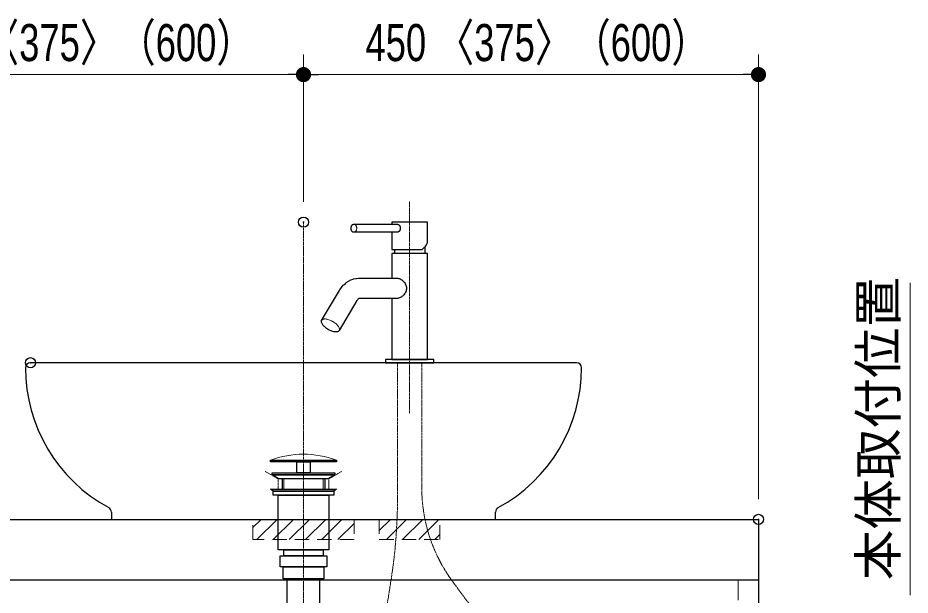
# Model space of a CAD drawing. Units: millimetres, scale not verified. Extents: x -6062 to 6062, y -3045 to 3045.
# Drawn here: x -5150 to -4268, y -1405 to -834 of the extents above; entities that cross this region are included whole.
import ezdxf
from ezdxf.enums import TextEntityAlignment as Align

# ---------------------------------------------------------------- set-up
doc = ezdxf.new("R2010")
doc.units = ezdxf.units.MM
doc.header["$LTSCALE"] = 20
doc.header["$PDMODE"] = 32
doc.header["$PDSIZE"] = 10
for name, pattern in [('USER1', [1.11, 0.71, -0.4]), ('USER2', [1.7, 1, -0.7]), ('USER3', [2.91, 1.76, -0.4, 0.35, -0.4])]:
    doc.linetypes.add(name, pattern=pattern)
for name, color, linetype, lineweight in [('0-1_2寸法-1', 7, 'Continuous', 15), ('0-2_0', 7, 'Continuous', 25), ('0-4_5ボウル・キャビネット', 7, 'Continuous', 15), ('0-5_2寸法-2', 7, 'Continuous', 15), ('0-8_4給排水', 7, 'Continuous', 30)]:
    doc.layers.add(name, color=color, linetype=linetype, lineweight=lineweight)
doc.layers.add('0-3_Defpoints', color=7, linetype='Continuous')
doc.styles.add('ＭＳ Ｐゴシック', font='')
doc.styles.get('ＭＳ Ｐゴシック').set_extended_font_data('MS PGothic')

# ---------------------------------------------------------------- blocks, each defined once
blk = doc.blocks.new('_Dot')
at = {"layer": '0-2_0'}
blk.add_line((-10, 0), (-20, 0), dxfattribs=at)
for points in [[(0, 0), (-10, 0), (-9.92, 1.25)], [(0, 0), (-9.92, -1.25), (-10, 0)], [(0, 0), (-9.92, 1.25), (-9.69, 2.49)], [(0, 0), (-9.69, -2.49), (-9.92, -1.25)], [(0, 0), (-9.69, 2.49), (-9.3, 3.68)], [(0, 0), (-9.3, -3.68), (-9.69, -2.49)], [(0, 0), (-9.3, 3.68), (-8.76, 4.82)], [(0, 0), (-8.76, -4.82), (-9.3, -3.68)], [(0, 0), (-8.76, 4.82), (-8.09, 5.88)], [(0, 0), (-8.09, -5.88), (-8.76, -4.82)], [(0, 0), (-8.09, 5.88), (-7.29, 6.85)], [(0, 0), (-7.29, -6.85), (-8.09, -5.88)], [(0, 0), (-7.29, 6.85), (-6.37, 7.71)], [(0, 0), (-6.37, -7.71), (-7.29, -6.85)], [(0, 0), (-6.37, 7.71), (-5.36, 8.44)], [(0, 0), (-5.36, -8.44), (-6.37, -7.71)], [(0, 0), (-5.36, 8.44), (-4.26, 9.05)], [(0, 0), (-4.26, -9.05), (-5.36, -8.44)], [(0, 0), (-4.26, 9.05), (-3.09, 9.51)], [(0, 0), (-3.09, -9.51), (-4.26, -9.05)], [(0, 0), (-3.09, 9.51), (-1.87, 9.82)], [(0, 0), (-1.87, -9.82), (-3.09, -9.51)], [(0, 0), (-1.87, 9.82), (-0.63, 9.98)], [(0, 0), (-0.63, -9.98), (-1.87, -9.82)], [(0, 0), (-0.63, 9.98), (0.63, 9.98)], [(0, 0), (0.63, -9.98), (-0.63, -9.98)], [(0, 0), (0.63, 9.98), (1.87, 9.82)], [(0, 0), (1.87, 9.82), (3.09, 9.51)], [(0, 0), (3.09, 9.51), (4.26, 9.05)], [(0, 0), (4.26, 9.05), (5.36, 8.44)], [(0, 0), (5.36, 8.44), (6.37, 7.71)], [(0, 0), (6.37, 7.71), (7.29, 6.85)], [(0, 0), (7.29, 6.85), (8.09, 5.88)], [(0, 0), (8.09, 5.88), (8.76, 4.82)], [(0, 0), (8.76, 4.82), (9.3, 3.68)], [(0, 0), (9.3, 3.68), (9.69, 2.49)], [(0, 0), (9.69, 2.49), (9.92, 1.25)], [(0, 0), (9.92, 1.25), (10, 0)], [(0, 0), (1.87, -9.82), (0.63, -9.98)], [(0, 0), (3.09, -9.51), (1.87, -9.82)], [(0, 0), (4.26, -9.05), (3.09, -9.51)], [(0, 0), (5.36, -8.44), (4.26, -9.05)], [(0, 0), (6.37, -7.71), (5.36, -8.44)], [(0, 0), (7.29, -6.85), (6.37, -7.71)], [(0, 0), (8.09, -5.88), (7.29, -6.85)], [(0, 0), (8.76, -4.82), (8.09, -5.88)], [(0, 0), (9.3, -3.68), (8.76, -4.82)], [(0, 0), (9.69, -2.49), (9.3, -3.68)], [(0, 0), (9.92, -1.25), (9.69, -2.49)], [(0, 0), (10, 0), (9.92, -1.25)]]:
    blk.add_solid(points, dxfattribs=at)
blk = doc.blocks.new('グループ-8')
at = {"layer": '0-8_4給排水', "linetype": 'USER3', "lineweight": 15}
blk.add_line((-61600, -20720), (-61600, -41500), dxfattribs=at)
at = {"layer": '0-8_4給排水'}
for p, q in [((-62020, -25800), (-62020, -26000)), ((-61180, -25800), (-61180, -26000))]:
    blk.add_line(p, q, dxfattribs=at)
at = {"layer": '0-8_4給排水', "lineweight": 5}
for p, q in [((-61990, -25800), (-61990, -26000)), ((-61210, -25800), (-61210, -26000))]:
    blk.add_line(p, q, dxfattribs=at)
at = {"layer": '0-8_4給排水'}
for points in [[(-62250, -25430), (-60950, -25430), (-60950, -25460), (-62250, -25460)], [(-61730, -25460), (-61470, -25460), (-61470, -25680), (-61730, -25680)], [(-62220, -25680), (-60980, -25680), (-60980, -25720), (-62220, -25720)], [(-62080, -25800), (-62220, -25720), (-60980, -25720), (-61120, -25800)], [(-62200, -26040), (-62250, -26000), (-60950, -26000), (-61000, -26040)], [(-62200, -26040), (-61000, -26040), (-61000, -26120), (-62200, -26120)], [(-62100, -26120), (-61100, -26120), (-61100, -27200), (-62100, -27200)], [(-62060, -27320), (-61140, -27320), (-61140, -27540), (-62060, -27540)], [(-61990, -27200), (-61210, -27200), (-61210, -27320), (-61990, -27320)], [(-62000, -27540), (-61200, -27540), (-61200, -27780), (-62000, -27780)], [(-61920, -27780), (-61280, -27780), (-61280, -29140), (-61920, -29140)]]:
    blk.add_lwpolyline(points, close=True, dxfattribs=at)
at = {"layer": '0-8_4給排水', "lineweight": 15}
blk.add_arc((-61600, -27130.4), 1820.4, 69.08018, 110.91982, dxfattribs=at)
blk = doc.blocks.new('グループ-14')
at = {"layer": '0-4_5ボウル・キャビネット', "lineweight": 30}
for p, q in [((-56200, -23500), (-67000, -23500)), ((-57800, -26600), (-57800, -26456.6))]:
    blk.add_line(p, q, dxfattribs=at)
at = {"layer": '0-4_5ボウル・キャビネット', "linetype": 'USER1'}
blk.add_lwpolyline([(-60842.1, -25651.1), (-61100, -25800), (-61100, -26000), (-62100, -26000), (-62100, -25800), (-62357.9, -25651.1)], dxfattribs=at)
at = {"layer": '0-4_5ボウル・キャビネット', "lineweight": 30}
blk.add_lwpolyline([(-65400, -26456.6), (-65400, -26600), (-57800, -26600)], dxfattribs=at)
for centre, radius, start, end in [((-67000, -23600), 100, 90, 180), ((-63950, -23600), 3150, 180, 241.51536), ((-59250, -23600), 3150, 298.48464, 0), ((-56200, -23600), 100, 0, 90), ((-65500, -26456.6), 100, 0, 61.51536), ((-57700, -26456.6), 100, 118.48464, 180)]:
    blk.add_arc(centre, radius, start, end, dxfattribs=at)
blk = doc.blocks.new('グループ-20')
at = {"layer": '0-8_4給排水', "linetype": 'USER3', "lineweight": 15}
for p, q in [((-59500, -24500), (-59500, -20320)), ((-59964, -28400), (-59876, -27853.5))]:
    blk.add_line(p, q, dxfattribs=at)
at = {"layer": '0-8_4給排水'}
for p, q in [((-59800, -21260), (-59800, -21340)), ((-59200, -21210.9), (-59200, -21340))]:
    blk.add_line(p, q, dxfattribs=at)
for points in [[(-60643.1, -20896.6), (-60647, -20890.4), (-60650.4, -20883.8), (-60653.3, -20876.7), (-60655.7, -20869.4), (-60657.5, -20862), (-60658.7, -20854.6), (-60659.4, -20847.2), (-60659.7, -20840), (-60659.4, -20832.8), (-60658.7, -20825.4), (-60657.5, -20818), (-60655.7, -20810.6), (-60653.3, -20803.3), (-60650.4, -20796.2), (-60647, -20789.6), (-60643.1, -20783.4), (-60638.7, -20777.9), (-60634, -20773), (-60629.1, -20768.9), (-60623.9, -20765.6), (-60618.7, -20763.1), (-60613.4, -20761.3), (-60608.2, -20760.3), (-60603.1, -20760), (-59747.5, -20760), (-59742, -20760.4), (-59736.4, -20761.5)], [(-59736.4, -20761.5), (-59730.9, -20763.3), (-59725.3, -20765.9), (-59719.9, -20769.1), (-59714.6, -20773), (-59709.5, -20777.6), (-59704.8, -20782.8), (-59700.4, -20788.5), (-59696.4, -20794.8), (-59692.9, -20801.5), (-59689.9, -20808.7), (-59687.5, -20816.2), (-59685.8, -20824), (-59684.7, -20832), (-59684.4, -20839.9), (-59684.7, -20847.6), (-59685.6, -20855.2), (-59687.2, -20862.7), (-59689.4, -20870), (-59692.2, -20877), (-59695.5, -20883.7), (-59699.4, -20890), (-59703.7, -20895.9), (-59708.4, -20901.2), (-59713.4, -20906), (-59718.7, -20910.1), (-59724.3, -20913.6), (-59730, -20916.3), (-59735.8, -20918.4), (-59741.7, -20919.6), (-59747.4, -20920), (-60603.1, -20920), (-60608.2, -20919.7), (-60613.4, -20918.7), (-60618.7, -20916.9), (-60623.9, -20914.4), (-60629.1, -20911.1), (-60634, -20907), (-60638.7, -20902.1), (-60643.1, -20896.6)], [(-59850, -20920), (-59850, -21260), (-59252.5, -21260), (-59230.8, -21241.4), (-59211.2, -21222.9), (-59194.1, -21204.6), (-59179.6, -21186.7), (-59167.7, -21169.2), (-59158.7, -21152.3), (-59152.8, -21136.2), (-59150.1, -21121.1), (-59150, -20720), (-59850, -20720), (-59850, -20760)], [(-59850, -22228), (-59850, -23440), (-59150, -23440), (-59150, -21340), (-59850, -21340), (-59850, -21828)], [(-60803.8, -21960), (-60764, -21924), (-60754, -21916.8), (-60710.9, -21887.1), (-60660.6, -21861.5), (-60620.5, -21847.2), (-60608, -21842.9), (-60566.8, -21834.3), (-60553.9, -21831.7), (-60512.2, -21828.8), (-60499.5, -21828), (-59747.4, -21828), (-59733, -21829), (-59718, -21832), (-59702.6, -21836.8), (-59687, -21843.4), (-59671.4, -21851.8), (-59656.1, -21861.7), (-59641.2, -21873.2), (-59626.9, -21886.1), (-59613.5, -21900.3), (-59601, -21915.7), (-59589.9, -21932.3), (-59580.3, -21950), (-59572.4, -21968.5), (-59566.6, -21987.8), (-59562.9, -22007.7), (-59561.7, -22027.8), (-59562.9, -22047.8), (-59566.4, -22067.5), (-59572.1, -22086.7), (-59579.8, -22105.1), (-59589.2, -22122.6), (-59600.1, -22139.1), (-59612.3, -22154.5), (-59625.6, -22168.7), (-59639.8, -22181.7), (-59654.7, -22193.3), (-59670.1, -22203.5), (-59685.8, -22212)], [(-60542.9, -22270.7), (-60894.5, -22863.2), (-60899.6, -22871), (-60906.5, -22877.6), (-60914.9, -22883), (-60924.6, -22887), (-60935.4, -22889.8), (-60947.1, -22891.5), (-60959.4, -22892), (-60972.5, -22891.5), (-60986.9, -22889.8), (-61002.5, -22887), (-61019, -22883), (-61036.4, -22877.6), (-61054.4, -22871), (-61072.7, -22863.2), (-61091.1, -22854.3), (-61109.2, -22844.5), (-61126.8, -22833.8), (-61143.6, -22822.5), (-61159.3, -22810.7), (-61173.9, -22798.8), (-61187.1, -22786.8), (-61198.8, -22775), (-61209.1, -22763.4), (-61218.3, -22751.9), (-61226.5, -22740), (-61233.5, -22728), (-61239.1, -22716.1), (-61243.1, -22704.4), (-61245.4, -22693.1), (-61245.8, -22682.4), (-61244.3, -22672.5), (-61241, -22663.6), (-60889.4, -22071.1), (-60888.2, -22069.2), (-60883, -22061.3), (-60849.1, -22011.2), (-60812, -21968.3), (-60803.8, -21960)], [(-59685.8, -22212), (-59701.7, -22218.9), (-59717.4, -22223.9), (-59732.7, -22227), (-59740.2, -22227.8), (-59747.5, -22228), (-60499.7, -22228), (-60503.4, -22229.3), (-60505.8, -22230.5), (-60513.2, -22235.7), (-60522.6, -22244.3), (-60534.6, -22258.3), (-60543.2, -22271.2)]]:
    blk.add_lwpolyline(points, dxfattribs=at)
at = {"layer": '0-8_4給排水', "lineweight": 15}
for points in [[(-60603.1, -20920), (-60598, -20919.7), (-60592.8, -20918.7), (-60587.5, -20916.9), (-60582.3, -20914.4), (-60577.1, -20911.1), (-60572.1, -20907), (-60567.4, -20902.1), (-60563.1, -20896.6), (-60559.2, -20890.4), (-60555.7, -20883.8), (-60552.8, -20876.7), (-60550.5, -20869.4), (-60548.7, -20862), (-60547.5, -20854.6), (-60546.7, -20847.2), (-60546.5, -20840), (-60546.7, -20832.8), (-60547.5, -20825.4), (-60548.7, -20818), (-60550.5, -20810.6), (-60552.8, -20803.3), (-60555.7, -20796.2), (-60559.2, -20789.6), (-60563.1, -20783.4), (-60567.4, -20777.9), (-60572.1, -20773), (-60577.1, -20768.9), (-60582.3, -20765.6), (-60587.5, -20763.1), (-60592.8, -20761.3), (-60598, -20760.3), (-60603.1, -20760)], [(-60894.5, -22863.2), (-60891.1, -22854.3), (-60889.6, -22844.5), (-60890.1, -22833.8), (-60892.3, -22822.5), (-60896.3, -22810.7), (-60901.9, -22798.8), (-60908.9, -22786.8), (-60917.1, -22775), (-60926.3, -22763.4), (-60936.6, -22751.9), (-60948.4, -22740), (-60961.6, -22728), (-60976.1, -22716.1), (-60991.8, -22704.4), (-61008.6, -22693.1), (-61026.2, -22682.4), (-61044.3, -22672.5), (-61062.7, -22663.6), (-61081, -22655.8), (-61099, -22649.2), (-61116.4, -22643.9), (-61132.9, -22639.8), (-61148.5, -22637), (-61162.9, -22635.4), (-61176, -22634.9), (-61188.3, -22635.4), (-61200, -22637), (-61210.8, -22639.8), (-61220.5, -22643.9), (-61228.9, -22649.2), (-61235.8, -22655.8), (-61241, -22663.6)]]:
    blk.add_lwpolyline(points, dxfattribs=at)
at = {"layer": '0-8_4給排水'}
blk.add_lwpolyline([(-59980, -23500), (-59020, -23500), (-59020, -23440), (-59980, -23440)], close=True, dxfattribs=at)
at = {"layer": '0-8_4給排水', "linetype": 'USER3', "lineweight": 15}
for points in [[(-59740, -26155.2), (-59740, -25974.5), (-59740, -25453.5), (-59740, -23500)], [(-59260, -25974.5), (-59260, -25453.5), (-59260, -23500)], [(-58217.5, -28412.7), (-58227, -28400), (-58633, -27853.5), (-58642.5, -27840.8)]]:
    blk.add_lwpolyline(points, dxfattribs=at)
for centre, radius, start, end in [((-56130.8, -25974.5), 3129.2, 180, 216.61569), ((-70414.8, -26155.2), 10674.8, 350.84537, 0)]:
    blk.add_arc(centre, radius, start, end, dxfattribs=at)

msp = doc.modelspace()

# ---------------------------------------------------------------- linework, layer by layer
at = {"layer": '0-1_2寸法-1'}
for p, q in [((-4867.5, -1016), (-4867.5, -870)), ((-4867.5, -1016), (-4867.5, -870)), ((-4417.5, -1310), (-4417.5, -870)), ((-5302.49, -890), (-4882.51, -890)), ((-4432.51, -890), (-4852.49, -890))]:
    msp.add_line(p, q, dxfattribs=at)
at = {"layer": '0-3_Defpoints'}
for p in [(-4867.5, -890), (-4867.5, -1036), (-5137.5, -1175), (-4417.5, -1330)]:
    msp.add_point(p, dxfattribs=at)
at = {"layer": '0-4_5ボウル・キャビネット'}
for p, q in [((-4917.5, -1338), (-4909.5, -1330)), ((-4913.5, -1350), (-4893.5, -1330)), ((-4897.5, -1350), (-4877.5, -1330)), ((-4881.5, -1350), (-4861.5, -1330)), ((-4865.5, -1350), (-4845.5, -1330)), ((-4849.5, -1350), (-4829.5, -1330)), ((-4792.5, -1341), (-4781.5, -1330)), ((-4785.5, -1350), (-4765.5, -1330)), ((-4769.5, -1350), (-4749.5, -1330)), ((-4753.5, -1350), (-4733.5, -1330)), ((-4833.5, -1350), (-4817.5, -1334)), ((-4737.5, -1350), (-4732.5, -1345)), ((-4437.5, -1410), (-4437.5, -1390))]:
    msp.add_line(p, q, dxfattribs=at)
at = {"layer": '0-4_5ボウル・キャビネット', "lineweight": 30}
for points in [[(-5317.5, -1330), (-4417.5, -1330), (-4417.5, -1930), (-5317.5, -1930)], [(-5317.5, -1330), (-4417.5, -1330), (-4417.5, -1390), (-5317.5, -1390)]]:
    msp.add_lwpolyline(points, close=True, dxfattribs=at)
at = {"layer": '0-4_5ボウル・キャビネット', "linetype": 'USER1'}
for points in [[(-4917.5, -1350), (-4917.5, -1330), (-4817.5, -1330), (-4817.5, -1350)], [(-4732.5, -1350), (-4732.5, -1330), (-4792.5, -1330), (-4792.5, -1350)]]:
    msp.add_lwpolyline(points, close=True, dxfattribs=at)
at = {"layer": '0-4_5ボウル・キャビネット', "linetype": 'USER2'}
msp.add_lwpolyline([(-5297.5, -1930), (-5297.5, -1390), (-4437.5, -1390), (-4437.5, -1930)], dxfattribs=at)
at = {"layer": '0-5_2寸法-2'}
msp.add_line((-4267.5, -1404.99), (-4267.5, -1095.96), dxfattribs=at)

# ---------------------------------------------------------------- block references
at = {"layer": '0-1_2寸法-1', "xscale": 0.7503418, "yscale": 0.7503418}
for p in [(-4867.5, -890), (-4417.5, -890)]:
    msp.add_blockref('_Dot', p, dxfattribs=at)
at = {"layer": '0-1_2寸法-1', "xscale": 0.7503418, "yscale": 0.7503418, "rotation": 180}
msp.add_blockref('_Dot', (-4867.5, -890), dxfattribs=at)
at = {"layer": '0-4_5ボウル・キャビネット', "xscale": 0.05, "yscale": 0.05}
msp.add_blockref('グループ-14', (-1787.5, 0), dxfattribs=at)
at = {"layer": '0-8_4給排水', "xscale": 0.05, "yscale": 0.05}
for name in ['グループ-20', 'グループ-8']:
    msp.add_blockref(name, (-1787.5, 0), dxfattribs=at)

# ---------------------------------------------------------------- texts
at = {"layer": '0-1_2寸法-1', "style": 'ＭＳ Ｐゴシック', "width": 0.75}
for p in [(-5256.19, -887.65), (-4806.19, -887.65)]:
    msp.add_text('450 〈375〉（600）', height=36.66, dxfattribs=at).set_placement(p, align=Align.BOTTOM_LEFT)
at = {"layer": '0-5_2寸法-2', "style": 'ＭＳ Ｐゴシック'}
msp.add_text('本体取付位置', height=36.66, rotation=90, dxfattribs=at).set_placement((-4269.95, -1390.24), align=Align.BOTTOM_LEFT)

doc.saveas('drawing.dxf')
